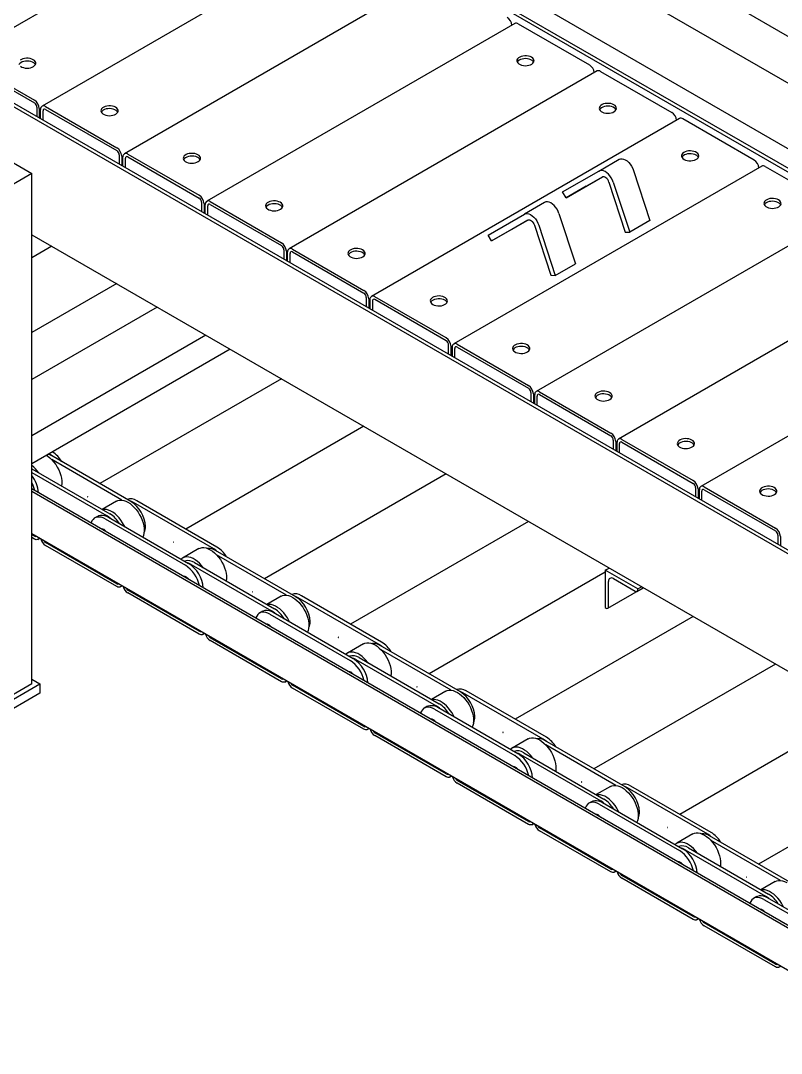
# Model space of a CAD drawing. Header units: millimetres. Extents: x 0 to 11880, y 0 to 8400.
# Drawn here: x 4931 to 5595, y 1286 to 2186 of the extents above; entities that cross this region are included whole.
import ezdxf

# ---------------------------------------------------------------- set-up
doc = ezdxf.new("R2010")
doc.units = ezdxf.units.MM
doc.header["$LTSCALE"] = 20

msp = doc.modelspace()

# ---------------------------------------------------------------- linework, layer by layer
at = {"color": 7, "linetype": 'Continuous', "lineweight": 25}
for p, q in [((6355.66, 1736.59), (3127.72, 3600.04)), ((6320.3, 1716.18), (3092.36, 3579.63)), ((6320.3, 1659.02), (3092.36, 3522.48)), ((6306.87, 1649.64), (3078.93, 3513.09)), ((6304.04, 1648), (3076.1, 3511.45)), ((6015.54, 1481.46), (2787.6, 3344.91)), ((6018.37, 1483.09), (2790.43, 3346.54)), ((5146.48, 2308.28), (4877.78, 2153.16)), ((5218.32, 2266.8), (4949.62, 2111.68)), ((5290.16, 2225.33), (5021.46, 2070.21)), ((5362.01, 2183.86), (5093.3, 2028.74)), ((5365.01, 2183.56), (5427.23, 2147.64)), ((4880.78, 2152.86), (4943, 2116.94)), ((4880.78, 2150.41), (4943, 2114.49)), ((5433.85, 2142.38), (5165.15, 1987.26)), ((5436.85, 2142.08), (5499.07, 2106.16)), ((4945.13, 2110.82), (4945.13, 2102.66)), ((4947.25, 2109.59), (4947.25, 2101.44)), ((4948.38, 2100.78), (4948.38, 2108.94)), ((4950.5, 2099.56), (4950.5, 2107.71)), ((4952.62, 2111.39), (5014.85, 2075.47)), ((4952.62, 2108.94), (5014.85, 2073.02)), ((5505.69, 2100.91), (5236.99, 1945.79)), ((5570.91, 2064.69), (5508.69, 2100.61)), ((4884.17, 2085.59), (4940.74, 2052.94)), ((5016.97, 2069.34), (5016.97, 2061.19)), ((5019.09, 2068.12), (5019.09, 2059.96)), ((5020.22, 2059.31), (5020.22, 2067.46)), ((5022.34, 2058.08), (5022.34, 2066.24)), ((5024.46, 2069.91), (5086.69, 2033.99)), ((5024.46, 2067.46), (5086.69, 2031.54)), ((5435.48, 2055.15), (5453.16, 2065.36)), ((5577.53, 2059.43), (5308.83, 1904.32)), ((5403.8, 2036.86), (5435.48, 2055.15)), ((5465.71, 2055.56), (5480.01, 2011.88)), ((5580.53, 2059.14), (5642.76, 2023.22)), ((4940.74, 2052.94), (4908.92, 2034.57)), ((4940.74, 1607.92), (4940.74, 2052.94)), ((5406.8, 2031.66), (5438.48, 2049.95)), ((5424.48, 2041.87), (5438.56, 2050)), ((5444.18, 2045.5), (5458.48, 2001.83)), ((5448.03, 2045.35), (5462.33, 2001.68)), ((5406.8, 2031.66), (5403.8, 2036.86)), ((5424.48, 2041.87), (5406.8, 2031.66)), ((5088.81, 2027.87), (5088.81, 2019.71)), ((5090.93, 2026.64), (5090.93, 2018.49)), ((5096.3, 2028.44), (5158.53, 1992.52)), ((5388.1, 2027.8), (5370.42, 2017.6)), ((5092.06, 2017.83), (5092.06, 2025.99)), ((5094.18, 2016.61), (5094.18, 2024.77)), ((5096.3, 2025.99), (5158.53, 1990.07)), ((5338.75, 1999.3), (5370.42, 2017.6)), ((5649.37, 2017.96), (5380.67, 1862.84)), ((5400.65, 2018), (5414.95, 1974.33)), ((5341.75, 1994.11), (5373.42, 2012.4)), ((5359.43, 2004.31), (5373.51, 2012.45)), ((5480.01, 2011.88), (5462.33, 2001.68)), ((4940.74, 1999.61), (5909.48, 1440.37)), ((5341.75, 1994.11), (5359.43, 2004.31)), ((5379.13, 2007.94), (5393.43, 1964.27)), ((5382.97, 2007.8), (5397.28, 1964.12)), ((5458.48, 2001.83), (5462.33, 2001.68)), ((5341.75, 1994.11), (5338.75, 1999.3)), ((4958.2, 1989.53), (4940.74, 1979.45)), ((5160.65, 1986.39), (5160.65, 1978.24)), ((5162.77, 1985.17), (5162.77, 1977.01)), ((5163.9, 1976.36), (5163.9, 1984.52)), ((5166.03, 1975.14), (5166.03, 1983.29)), ((5168.15, 1986.97), (5230.37, 1951.05)), ((5168.15, 1984.52), (5230.37, 1948.6)), ((5397.28, 1964.12), (5414.95, 1974.33)), ((5721.22, 1976.49), (5452.51, 1821.37)), ((5393.43, 1964.27), (5397.28, 1964.12)), ((5014.73, 1956.89), (4940.74, 1914.17)), ((5232.49, 1944.92), (5232.49, 1936.77)), ((5234.61, 1943.7), (5234.61, 1935.54)), ((5235.75, 1943.04), (5235.75, 1934.89)), ((5237.87, 1941.82), (5237.87, 1933.66)), ((5302.21, 1909.57), (5239.99, 1945.49)), ((5302.21, 1907.12), (5239.99, 1943.04)), ((5050.14, 1936.45), (4940.74, 1873.29)), ((5793.06, 1935.01), (5524.36, 1779.9)), ((5092.57, 1911.95), (4940.74, 1824.3)), ((5304.34, 1895.29), (5304.34, 1903.45)), ((5306.46, 1894.07), (5306.46, 1902.22)), ((5307.59, 1893.41), (5307.59, 1901.57)), ((5311.83, 1904.02), (5374.06, 1868.1)), ((5311.83, 1901.57), (5374.06, 1865.65)), ((5113.79, 1899.71), (4940.74, 1799.81)), ((5309.71, 1892.19), (5309.71, 1900.35)), ((5158.42, 1873.94), (5000.01, 1782.5)), ((5376.18, 1861.97), (5376.18, 1853.82)), ((5378.3, 1860.75), (5378.3, 1852.59)), ((5379.43, 1851.94), (5379.43, 1860.1)), ((5381.55, 1850.72), (5381.55, 1858.87)), ((5383.67, 1862.55), (5445.9, 1826.62)), ((5383.67, 1860.1), (5445.9, 1824.17)), ((5230.26, 1832.47), (5075.03, 1742.86)), ((5448.02, 1820.5), (5448.02, 1812.34)), ((5455.51, 1821.07), (5517.74, 1785.15)), ((5450.14, 1819.28), (5450.14, 1811.12)), ((5451.27, 1810.47), (5451.27, 1818.62)), ((5453.39, 1809.24), (5453.39, 1817.4)), ((5455.51, 1818.62), (5517.74, 1782.7)), ((5027.22, 1766.79), (4957.22, 1807.2)), ((5019.23, 1768.14), (4958.13, 1803.4)), ((4940.74, 1795.49), (5008.83, 1756.18)), ((4940.74, 1792.22), (5006, 1754.55)), ((5302.1, 1791), (5143.69, 1699.55)), ((5759.65, 1305.15), (4940.74, 1777.9)), ((5757.56, 1303.95), (4940.74, 1775.49)), ((5519.86, 1779.03), (5519.86, 1770.87)), ((5521.98, 1777.8), (5521.98, 1769.65)), ((5523.11, 1768.99), (5523.11, 1777.15)), ((5525.24, 1767.77), (5525.24, 1775.92)), ((5527.36, 1779.6), (5589.58, 1743.68)), ((5527.36, 1777.15), (5589.58, 1741.23)), ((5014.6, 1767.25), (5002.13, 1760.05)), ((5099.41, 1725.52), (5029.41, 1765.93)), ((5102.24, 1727.15), (5032.24, 1767.56)), ((4998.5, 1754.17), (4995.67, 1752.53)), ((5004.67, 1751.64), (5074.66, 1711.24)), ((5007.5, 1753.27), (5077.49, 1712.87)), ((5373.94, 1749.52), (5218.72, 1659.91)), ((5725.74, 1285.58), (4940.74, 1738.75)), ((5002.75, 1742.8), (5002.15, 1742.45)), ((5038.58, 1744.37), (5039.94, 1745.15)), ((4943, 1736.61), (4940.74, 1737.92)), ((4943, 1734.16), (4940.74, 1735.47)), ((4946, 1733.87), (4947.6, 1734.79)), ((5014.84, 1695.14), (4952.62, 1731.06)), ((5591.7, 1737.55), (5591.7, 1729.4)), ((5593.82, 1736.33), (5593.82, 1728.17)), ((5014.84, 1692.69), (4952.62, 1728.61)), ((5086.45, 1725.78), (5072.3, 1717.61)), ((5170.9, 1683.84), (5100.9, 1724.25)), ((5162.91, 1685.19), (5101.82, 1720.46)), ((5079.69, 1712.01), (5149.69, 1671.6)), ((5082.52, 1713.64), (5152.51, 1673.23)), ((5441.02, 1705.3), (5287.38, 1616.6)), ((5441.02, 1706.97), (5444.33, 1708.89)), ((5469.3, 1690.65), (5441.02, 1706.97)), ((5441.02, 1706.97), (5441.02, 1674.31)), ((5074.6, 1701.33), (5073.99, 1700.98)), ((5443.85, 1675.13), (5443.85, 1697.18)), ((5448.09, 1699.63), (5467.18, 1688.6)), ((5017.84, 1692.39), (5019.44, 1693.31)), ((5086.68, 1653.67), (5024.46, 1689.59)), ((5086.68, 1651.22), (5024.46, 1687.14)), ((5245.93, 1644.21), (5175.92, 1684.62)), ((5443.22, 1673.76), (5474.21, 1691.64)), ((5468.68, 1688.46), (5474.2, 1691.64)), ((5469.3, 1690.65), (5472.62, 1692.56)), ((5469.3, 1689.83), (5469.3, 1690.65)), ((5158.29, 1684.3), (5145.81, 1677.1)), ((5243.1, 1642.57), (5173.1, 1682.98)), ((5142.18, 1671.22), (5139.35, 1669.59)), ((5148.35, 1668.69), (5218.35, 1628.29)), ((5151.18, 1670.33), (5221.17, 1629.92)), ((5517.63, 1666.57), (5362.4, 1576.97)), ((5441.02, 1674.31), (5441.72, 1673.9)), ((5146.44, 1659.85), (5145.83, 1659.5)), ((5182.26, 1661.42), (5183.63, 1662.21)), ((5089.68, 1650.92), (5091.28, 1651.84)), ((5158.53, 1612.19), (5096.3, 1648.11)), ((5158.53, 1609.74), (5096.3, 1645.66)), ((5230.13, 1642.83), (5215.99, 1634.66)), ((5314.59, 1600.89), (5244.58, 1641.31)), ((5226.2, 1630.69), (5296.2, 1590.28)), ((5306.6, 1602.24), (5245.5, 1637.51)), ((5223.38, 1629.06), (5293.37, 1588.65)), ((5589.47, 1625.1), (5431.06, 1533.65)), ((5218.28, 1618.38), (5217.67, 1618.03)), ((4905.38, 1583.43), (4947.81, 1607.92)), ((4940.74, 1607.92), (4908.92, 1589.55)), ((4940.74, 1612), (4947.81, 1607.92)), ((4947.81, 1607.92), (4947.81, 1599.76)), ((5161.53, 1609.45), (5163.12, 1610.37)), ((5230.37, 1570.72), (5168.14, 1606.64)), ((5230.37, 1568.27), (5168.14, 1604.19)), ((4947.81, 1599.76), (4905.38, 1575.26)), ((5301.97, 1601.35), (5289.5, 1594.15)), ((5386.78, 1559.63), (5316.78, 1600.04)), ((5389.61, 1561.26), (5319.61, 1601.67)), ((5285.86, 1588.27), (5283.04, 1586.64)), ((5292.04, 1585.75), (5362.03, 1545.34)), ((5294.86, 1587.38), (5364.86, 1546.97)), ((5290.12, 1576.91), (5289.52, 1576.56)), ((5325.95, 1578.47), (5327.31, 1579.26)), ((5661.31, 1583.63), (5506.09, 1494.02)), ((5233.37, 1567.97), (5234.97, 1568.89)), ((5302.21, 1529.24), (5239.99, 1565.17)), ((5302.21, 1526.8), (5239.99, 1562.72)), ((5373.81, 1559.88), (5359.67, 1551.72)), ((5458.27, 1517.95), (5388.27, 1558.36)), ((5450.28, 1519.29), (5389.19, 1554.56)), ((5367.06, 1546.11), (5437.05, 1505.7)), ((5369.89, 1547.74), (5439.88, 1507.34)), ((5733.15, 1542.15), (5574.75, 1450.71)), ((5361.97, 1535.43), (5361.36, 1535.08)), ((5305.21, 1526.5), (5306.81, 1527.42)), ((5374.05, 1487.77), (5311.83, 1523.69)), ((5374.05, 1485.32), (5311.83, 1521.24)), ((5445.66, 1518.41), (5433.18, 1511.21)), ((5530.47, 1476.68), (5460.46, 1517.09)), ((5533.3, 1478.31), (5463.29, 1518.72)), ((5429.55, 1505.32), (5426.72, 1503.69)), ((5438.55, 1504.43), (5508.54, 1464.03)), ((5435.72, 1502.8), (5505.71, 1462.39)), ((5469.63, 1495.53), (5470.99, 1496.31)), ((5433.81, 1493.96), (5433.2, 1493.61)), ((5377.05, 1485.02), (5378.65, 1485.95)), ((5445.9, 1446.3), (5383.67, 1482.22)), ((5445.9, 1443.85), (5383.67, 1479.77)), ((5517.5, 1476.93), (5503.36, 1468.77)), ((5601.96, 1435), (5531.95, 1475.41)), ((5593.97, 1436.35), (5532.87, 1471.62)), ((5510.74, 1463.16), (5580.74, 1422.76)), ((5513.57, 1464.8), (5583.57, 1424.39)), ((5505.65, 1452.49), (5505.04, 1452.14)), ((5448.89, 1443.55), (5450.49, 1444.47)), ((5517.74, 1404.82), (5455.51, 1440.75)), ((5517.74, 1402.37), (5455.51, 1438.3)), ((5589.34, 1435.46), (5576.86, 1428.26)), ((5573.23, 1422.38), (5570.4, 1420.74)), ((5579.4, 1419.85), (5649.4, 1379.45)), ((5582.23, 1421.49), (5652.23, 1381.08)), ((5577.49, 1411.01), (5576.88, 1410.66)), ((5520.74, 1402.08), (5522.33, 1403)), ((5589.58, 1363.35), (5527.35, 1399.27)), ((5589.58, 1360.9), (5527.35, 1396.82)), ((5592.58, 1360.6), (5594.18, 1361.53))]:
    msp.add_line(p, q, dxfattribs=at)
at = {"color": 7, "linetype": 'Continuous', "lineweight": 25, "flags": 128}
for points in [[(4941.94, 2152.25), (4940.68, 2152.84), (4939.23, 2153.25), (4937.65, 2153.48), (4936.03, 2153.5), (4934.44, 2153.33), (4932.95, 2152.96), (4931.63, 2152.41), (4930.55, 2151.71)], [(5376.67, 2154.37), (5375.41, 2154.96), (5373.96, 2155.37), (5372.38, 2155.6), (5370.76, 2155.63), (5369.17, 2155.45), (5367.68, 2155.08), (5366.36, 2154.53), (5365.28, 2153.84), (5364.48, 2153.02), (5364, 2152.13), (5363.87, 2151.19), (5364.09, 2150.27), (5364.65, 2149.39), (5365.52, 2148.6), (5366.67, 2147.94), (5368.04, 2147.43), (5369.56, 2147.11), (5371.17, 2146.98), (5372.78, 2147.06), (5374.33, 2147.33), (5375.74, 2147.79), (5376.95, 2148.42), (5377.9, 2149.18), (5378.54, 2150.04), (5378.84, 2150.96), (5378.8, 2151.89), (5378.41, 2152.8), (5377.69, 2153.64), (5376.67, 2154.37)], [(5378.56, 2150.09), (5378.09, 2150.78), (5377.21, 2151.57), (5376.07, 2152.23), (5374.7, 2152.74), (5373.18, 2153.06), (5371.57, 2153.19), (5369.96, 2153.11), (5368.41, 2152.84), (5366.99, 2152.38), (5365.79, 2151.75), (5364.84, 2150.99), (5364.2, 2150.13), (5364.18, 2150.09)], [(4943.83, 2147.96), (4943.36, 2148.66), (4942.49, 2149.45), (4941.34, 2150.11), (4939.97, 2150.62), (4938.45, 2150.94), (4936.84, 2151.07), (4935.23, 2150.99), (4933.68, 2150.71), (4932.26, 2150.25), (4931.06, 2149.63), (4930.11, 2148.87), (4929.47, 2148.01), (4929.45, 2147.96)], [(4930.79, 2146.47), (4931.94, 2145.81), (4933.31, 2145.31), (4934.83, 2144.99), (4936.44, 2144.86), (4938.05, 2144.94), (4939.6, 2145.21), (4941.02, 2145.67), (4942.22, 2146.3), (4943.17, 2147.06), (4943.81, 2147.92), (4944.12, 2148.84), (4944.07, 2149.77), (4943.68, 2150.68), (4942.96, 2151.52), (4941.94, 2152.25)], [(5013.79, 2110.78), (5012.52, 2111.36), (5011.07, 2111.78), (5009.49, 2112), (5007.87, 2112.03), (5006.28, 2111.85), (5004.79, 2111.48), (5003.47, 2110.94), (5002.39, 2110.24), (5001.59, 2109.42), (5001.12, 2108.53), (5000.98, 2107.6), (5001.2, 2106.67), (5001.76, 2105.79), (5002.64, 2105), (5003.78, 2104.34), (5005.15, 2103.83), (5006.67, 2103.51), (5008.28, 2103.39), (5009.9, 2103.46), (5011.45, 2103.74), (5012.86, 2104.2), (5014.06, 2104.82), (5015.01, 2105.58), (5015.65, 2106.44), (5015.96, 2107.36), (5015.91, 2108.3), (5015.52, 2109.21), (5014.8, 2110.05), (5013.79, 2110.78)], [(5015.68, 2106.49), (5015.2, 2107.19), (5014.33, 2107.98), (5013.18, 2108.64), (5011.81, 2109.14), (5010.29, 2109.47), (5008.68, 2109.59), (5007.07, 2109.52), (5005.52, 2109.24), (5004.11, 2108.78), (5002.9, 2108.16), (5001.95, 2107.4), (5001.31, 2106.53), (5001.29, 2106.49)], [(5448.51, 2112.9), (5447.25, 2113.48), (5445.8, 2113.9), (5444.22, 2114.13), (5442.6, 2114.15), (5441.01, 2113.98), (5439.52, 2113.61), (5438.2, 2113.06), (5437.12, 2112.36), (5436.32, 2111.55), (5435.85, 2110.65), (5435.71, 2109.72), (5435.93, 2108.79), (5436.49, 2107.91), (5437.37, 2107.12), (5438.51, 2106.46), (5439.88, 2105.96), (5441.4, 2105.63), (5443.01, 2105.51), (5444.62, 2105.58), (5446.17, 2105.86), (5447.59, 2106.32), (5448.79, 2106.95), (5449.74, 2107.71), (5450.38, 2108.57), (5450.69, 2109.49), (5450.64, 2110.42), (5450.25, 2111.33), (5449.53, 2112.17), (5448.51, 2112.9)], [(5450.4, 2108.61), (5449.93, 2109.31), (5449.06, 2110.1), (5447.91, 2110.76), (5446.54, 2111.27), (5445.02, 2111.59), (5443.41, 2111.71), (5441.8, 2111.64), (5440.25, 2111.36), (5438.84, 2110.9), (5437.63, 2110.28), (5436.68, 2109.52), (5436.04, 2108.66), (5436.02, 2108.61)], [(5509.75, 2065.3), (5511.01, 2064.71), (5512.47, 2064.3), (5514.04, 2064.07), (5515.66, 2064.05), (5517.25, 2064.22), (5518.74, 2064.59), (5520.06, 2065.14), (5521.14, 2065.84), (5521.94, 2066.65), (5522.42, 2067.55), (5522.55, 2068.48), (5522.33, 2069.41), (5521.77, 2070.29), (5520.9, 2071.08), (5519.75, 2071.74), (5518.39, 2072.24), (5516.86, 2072.56), (5515.26, 2072.69), (5513.64, 2072.61), (5512.09, 2072.34), (5510.68, 2071.88), (5509.47, 2071.25), (5508.52, 2070.49), (5507.88, 2069.63), (5507.58, 2068.71), (5507.62, 2067.78), (5508.01, 2066.87), (5508.73, 2066.03), (5509.75, 2065.3)], [(5085.63, 2069.3), (5084.36, 2069.89), (5082.91, 2070.3), (5081.34, 2070.53), (5079.72, 2070.56), (5078.12, 2070.38), (5076.63, 2070.01), (5075.32, 2069.46), (5074.23, 2068.77), (5073.43, 2067.95), (5072.96, 2067.06), (5072.83, 2066.12), (5073.05, 2065.2), (5073.6, 2064.32), (5074.48, 2063.53), (5075.63, 2062.87), (5076.99, 2062.36), (5078.51, 2062.04), (5080.12, 2061.91), (5081.74, 2061.99), (5083.29, 2062.26), (5084.7, 2062.72), (5085.91, 2063.35), (5086.85, 2064.11), (5087.49, 2064.97), (5087.8, 2065.89), (5087.76, 2066.82), (5087.36, 2067.73), (5086.64, 2068.57), (5085.63, 2069.3)], [(5087.52, 2065.02), (5087.04, 2065.71), (5086.17, 2066.5), (5085.02, 2067.17), (5083.66, 2067.67), (5082.13, 2067.99), (5080.53, 2068.12), (5078.91, 2068.04), (5077.36, 2067.77), (5075.95, 2067.31), (5074.74, 2066.68), (5073.8, 2065.92), (5073.15, 2065.06), (5073.13, 2065.02)], [(5453.16, 2065.36), (5454.31, 2065.79), (5455.62, 2065.85), (5457.04, 2065.55), (5458.52, 2064.89), (5460.01, 2063.89), (5461.44, 2062.61), (5462.78, 2061.07), (5463.96, 2059.34), (5464.95, 2057.48), (5465.71, 2055.56)], [(5520.36, 2068.97), (5519.09, 2069.56), (5517.64, 2069.98), (5516.07, 2070.2), (5514.44, 2070.23), (5512.85, 2070.05), (5511.36, 2069.68), (5510.04, 2069.14), (5508.96, 2068.44), (5508.16, 2067.62), (5507.86, 2067.14)], [(5448.03, 2045.35), (5447.27, 2047.27), (5446.28, 2049.13), (5445.1, 2050.86), (5443.77, 2052.4), (5442.33, 2053.69), (5440.84, 2054.68), (5439.36, 2055.34), (5437.94, 2055.65), (5436.63, 2055.58), (5435.48, 2055.15)], [(5444.18, 2045.5), (5443.74, 2046.59), (5443.13, 2047.62), (5442.4, 2048.54), (5441.59, 2049.29), (5440.75, 2049.83), (5439.92, 2050.13), (5439.14, 2050.17), (5438.48, 2049.95)], [(5157.47, 2027.83), (5156.21, 2028.41), (5154.75, 2028.83), (5153.18, 2029.06), (5151.56, 2029.08), (5149.96, 2028.91), (5148.47, 2028.54), (5147.16, 2027.99), (5146.07, 2027.29), (5145.28, 2026.48), (5144.8, 2025.58), (5144.67, 2024.65), (5144.89, 2023.72), (5145.45, 2022.84), (5146.32, 2022.05), (5147.47, 2021.39), (5148.83, 2020.89), (5150.36, 2020.56), (5151.96, 2020.44), (5153.58, 2020.51), (5155.13, 2020.79), (5156.54, 2021.25), (5157.75, 2021.88), (5158.69, 2022.64), (5159.34, 2023.5), (5159.64, 2024.42), (5159.6, 2025.35), (5159.21, 2026.26), (5158.49, 2027.1), (5157.47, 2027.83)], [(5159.36, 2023.54), (5158.88, 2024.24), (5158.01, 2025.03), (5156.86, 2025.69), (5155.5, 2026.2), (5153.98, 2026.52), (5152.37, 2026.65), (5150.75, 2026.57), (5149.2, 2026.29), (5147.79, 2025.83), (5146.58, 2025.21), (5145.64, 2024.45), (5145, 2023.59), (5144.97, 2023.54)], [(5400.65, 2018), (5399.89, 2019.92), (5398.91, 2021.78), (5397.72, 2023.51), (5396.39, 2025.05), (5394.95, 2026.34), (5393.47, 2027.33), (5391.98, 2027.99), (5390.56, 2028.3), (5389.25, 2028.23), (5388.1, 2027.8)], [(5592.2, 2029.95), (5590.93, 2030.54), (5589.48, 2030.95), (5587.91, 2031.18), (5586.29, 2031.2), (5584.69, 2031.03), (5583.2, 2030.66), (5581.89, 2030.11), (5580.8, 2029.42), (5580.01, 2028.6), (5579.53, 2027.71), (5579.4, 2026.77), (5579.62, 2025.84), (5580.18, 2024.97), (5581.05, 2024.18), (5582.2, 2023.51), (5583.56, 2023.01), (5585.09, 2022.69), (5586.69, 2022.56), (5588.31, 2022.64), (5589.86, 2022.91), (5591.27, 2023.37), (5592.48, 2024), (5593.42, 2024.76), (5594.06, 2025.62), (5594.37, 2026.54), (5594.33, 2027.47), (5593.94, 2028.38), (5593.21, 2029.22), (5592.2, 2029.95)], [(5594.09, 2025.66), (5593.61, 2026.36), (5592.74, 2027.15), (5591.59, 2027.81), (5590.23, 2028.32), (5588.71, 2028.64), (5587.1, 2028.77), (5585.48, 2028.69), (5583.93, 2028.42), (5582.52, 2027.96), (5581.31, 2027.33), (5580.37, 2026.57), (5579.73, 2025.71), (5579.7, 2025.66)], [(5370.42, 2017.6), (5371.57, 2018.03), (5372.89, 2018.09), (5374.31, 2017.79), (5375.79, 2017.13), (5377.28, 2016.14), (5378.71, 2014.85), (5380.05, 2013.31), (5381.23, 2011.58), (5382.22, 2009.72), (5382.97, 2007.8)], [(5373.42, 2012.4), (5374.09, 2012.62), (5374.86, 2012.58), (5375.69, 2012.28), (5376.54, 2011.74), (5377.35, 2010.98), (5378.08, 2010.07), (5378.68, 2009.03), (5379.13, 2007.94)], [(5229.31, 1986.35), (5228.05, 1986.94), (5226.59, 1987.36), (5225.02, 1987.58), (5223.4, 1987.61), (5221.81, 1987.43), (5220.32, 1987.06), (5219, 1986.52), (5217.92, 1985.82), (5217.12, 1985), (5216.64, 1984.11), (5216.51, 1983.18), (5216.73, 1982.25), (5217.29, 1981.37), (5218.16, 1980.58), (5219.31, 1979.92), (5220.68, 1979.41), (5222.2, 1979.09), (5223.8, 1978.97), (5225.42, 1979.04), (5226.97, 1979.32), (5228.38, 1979.78), (5229.59, 1980.4), (5230.54, 1981.16), (5231.18, 1982.02), (5231.48, 1982.94), (5231.44, 1983.88), (5231.05, 1984.79), (5230.33, 1985.62), (5229.31, 1986.35)], [(5231.2, 1982.07), (5230.73, 1982.77), (5229.85, 1983.56), (5228.71, 1984.22), (5227.34, 1984.72), (5225.82, 1985.05), (5224.21, 1985.17), (5222.59, 1985.1), (5221.04, 1984.82), (5219.63, 1984.36), (5218.43, 1983.73), (5217.48, 1982.97), (5216.84, 1982.11), (5216.81, 1982.07)], [(5290.55, 1938.76), (5291.81, 1938.17), (5293.26, 1937.76), (5294.84, 1937.53), (5296.46, 1937.5), (5298.05, 1937.68), (5299.54, 1938.05), (5300.86, 1938.6), (5301.94, 1939.29), (5302.74, 1940.11), (5303.22, 1941), (5303.35, 1941.94), (5303.13, 1942.86), (5302.57, 1943.74), (5301.7, 1944.53), (5300.55, 1945.19), (5299.18, 1945.7), (5297.66, 1946.02), (5296.05, 1946.15), (5294.44, 1946.07), (5292.89, 1945.8), (5291.47, 1945.34), (5290.27, 1944.71), (5289.32, 1943.95), (5288.68, 1943.09), (5288.37, 1942.17), (5288.42, 1941.24), (5288.81, 1940.33), (5289.53, 1939.49), (5290.55, 1938.76)], [(5301.15, 1942.43), (5299.89, 1943.02), (5298.44, 1943.43), (5296.86, 1943.66), (5295.24, 1943.69), (5293.65, 1943.51), (5292.16, 1943.14), (5290.84, 1942.59), (5289.76, 1941.9), (5288.96, 1941.08), (5288.66, 1940.59)], [(5373, 1903.41), (5371.73, 1903.99), (5370.28, 1904.41), (5368.7, 1904.64), (5367.08, 1904.66), (5365.49, 1904.49), (5364, 1904.12), (5362.68, 1903.57), (5361.6, 1902.87), (5360.8, 1902.06), (5360.33, 1901.16), (5360.19, 1900.23), (5360.41, 1899.3), (5360.97, 1898.42), (5361.85, 1897.63), (5362.99, 1896.97), (5364.36, 1896.47), (5365.88, 1896.14), (5367.49, 1896.02), (5369.11, 1896.09), (5370.66, 1896.37), (5372.07, 1896.83), (5373.27, 1897.45), (5374.22, 1898.22), (5374.86, 1899.08), (5375.17, 1899.99), (5375.12, 1900.93), (5374.73, 1901.84), (5374.01, 1902.68), (5373, 1903.41)], [(5374.89, 1899.12), (5374.41, 1899.82), (5373.54, 1900.61), (5372.39, 1901.27), (5371.02, 1901.78), (5369.5, 1902.1), (5367.9, 1902.22), (5366.28, 1902.15), (5364.73, 1901.87), (5363.32, 1901.41), (5362.11, 1900.79), (5361.16, 1900.03), (5360.52, 1899.17), (5360.5, 1899.12)], [(5444.84, 1861.93), (5443.57, 1862.52), (5442.12, 1862.94), (5440.55, 1863.16), (5438.93, 1863.19), (5437.33, 1863.01), (5435.84, 1862.64), (5434.53, 1862.1), (5433.44, 1861.4), (5432.64, 1860.58), (5432.17, 1859.69), (5432.04, 1858.76), (5432.26, 1857.83), (5432.82, 1856.95), (5433.69, 1856.16), (5434.84, 1855.5), (5436.2, 1854.99), (5437.72, 1854.67), (5439.33, 1854.54), (5440.95, 1854.62), (5442.5, 1854.9), (5443.91, 1855.36), (5445.12, 1855.98), (5446.06, 1856.74), (5446.7, 1857.6), (5447.01, 1858.52), (5446.97, 1859.46), (5446.57, 1860.37), (5445.85, 1861.2), (5444.84, 1861.93)], [(5446.73, 1857.65), (5446.25, 1858.35), (5445.38, 1859.14), (5444.23, 1859.8), (5442.87, 1860.3), (5441.34, 1860.62), (5439.74, 1860.75), (5438.12, 1860.68), (5436.57, 1860.4), (5435.16, 1859.94), (5433.95, 1859.31), (5433.01, 1858.55), (5432.36, 1857.69), (5432.34, 1857.65)], [(5516.68, 1820.46), (5515.42, 1821.05), (5513.96, 1821.46), (5512.39, 1821.69), (5510.77, 1821.71), (5509.17, 1821.54), (5507.68, 1821.17), (5506.37, 1820.62), (5505.28, 1819.92), (5504.49, 1819.11), (5504.01, 1818.21), (5503.88, 1817.28), (5504.1, 1816.35), (5504.66, 1815.48), (5505.53, 1814.69), (5506.68, 1814.02), (5508.04, 1813.52), (5509.57, 1813.2), (5511.17, 1813.07), (5512.79, 1813.15), (5514.34, 1813.42), (5515.75, 1813.88), (5516.96, 1814.51), (5517.9, 1815.27), (5518.55, 1816.13), (5518.85, 1817.05), (5518.81, 1817.98), (5518.42, 1818.89), (5517.7, 1819.73), (5516.68, 1820.46)], [(5518.57, 1816.17), (5518.1, 1816.87), (5517.22, 1817.66), (5516.07, 1818.32), (5514.71, 1818.83), (5513.19, 1819.15), (5511.58, 1819.28), (5509.96, 1819.2), (5508.41, 1818.93), (5507, 1818.47), (5505.79, 1817.84), (5504.85, 1817.08), (5504.21, 1816.22), (5504.18, 1816.17)], [(4953.59, 1807.23), (4954.65, 1806.5), (4956.5, 1804.99), (4958.28, 1803.25), (4959.97, 1801.29), (4961.53, 1799.16), (4962.93, 1796.89), (4964.15, 1794.52), (4965.16, 1792.09), (4965.96, 1789.65), (4966.52, 1787.25), (4966.83, 1784.91), (4966.9, 1782.7), (4966.71, 1780.63), (4966.69, 1780.51)], [(4955.22, 1808.17), (4955.44, 1808.08), (4957.22, 1807.2)], [(4958.71, 1806.34), (4957.51, 1807.29), (4955.73, 1808.47)], [(5588.52, 1778.99), (5587.26, 1779.57), (5585.8, 1779.99), (5584.23, 1780.22), (5582.61, 1780.24), (5581.02, 1780.06), (5579.53, 1779.69), (5578.21, 1779.15), (5577.13, 1778.45), (5576.33, 1777.64), (5575.85, 1776.74), (5575.72, 1775.81), (5575.94, 1774.88), (5576.5, 1774), (5577.37, 1773.21), (5578.52, 1772.55), (5579.89, 1772.05), (5581.41, 1771.72), (5583.02, 1771.6), (5584.63, 1771.67), (5586.18, 1771.95), (5587.59, 1772.41), (5588.8, 1773.03), (5589.75, 1773.79), (5590.39, 1774.65), (5590.69, 1775.57), (5590.65, 1776.51), (5590.26, 1777.42), (5589.54, 1778.26), (5588.52, 1778.99)], [(5590.41, 1774.7), (5589.94, 1775.4), (5589.06, 1776.19), (5587.92, 1776.85), (5586.55, 1777.35), (5585.03, 1777.68), (5583.42, 1777.8), (5581.8, 1777.73), (5580.25, 1777.45), (5578.84, 1776.99), (5577.64, 1776.37), (5576.69, 1775.61), (5576.05, 1774.75), (5576.02, 1774.7)], [(4989.32, 1771.11), (4989.32, 1771.08), (4989.34, 1771.04), (4989.36, 1771.01), (4989.39, 1770.99), (4989.42, 1770.98), (4989.44, 1770.99), (4989.45, 1771), (4989.46, 1771.03), (4989.45, 1771.07), (4989.44, 1771.1), (4989.42, 1771.13), (4989.39, 1771.15), (4989.36, 1771.16), (4989.34, 1771.16), (4989.32, 1771.14), (4989.32, 1771.11)], [(5014.6, 1767.25), (5015.84, 1767.8), (5017.4, 1768.14), (5019.08, 1768.15), (5020.87, 1767.84), (5022.72, 1767.2), (5024.6, 1766.26)], [(5024.6, 1766.26), (5026.49, 1765.02), (5028.34, 1763.52), (5030.12, 1761.78), (5031.81, 1759.82), (5033.37, 1757.68), (5034.77, 1755.41), (5035.99, 1753.04), (5037, 1750.62), (5037.8, 1748.18), (5038.36, 1745.77), (5038.67, 1743.44), (5038.74, 1741.22), (5038.55, 1739.16), (5038.11, 1737.29), (5037.57, 1735.92)], [(5029.41, 1765.93), (5027.63, 1766.81), (5026.43, 1767.24)], [(4970.94, 1760.47), (4970.93, 1760.5), (4970.94, 1760.53), (4970.95, 1760.55), (4970.98, 1760.55), (4971, 1760.54)], [(5021.77, 1745.03), (5021.26, 1746.07), (5019.95, 1748.4), (5018.46, 1750.61), (5016.84, 1752.66), (5015.1, 1754.51), (5013.28, 1756.14), (5011.41, 1757.51), (5009.52, 1758.6), (5007.64, 1759.39), (5005.82, 1759.87), (5004.08, 1760.02), (5002.47, 1759.85)], [(5004.67, 1751.64), (5002.89, 1752.52), (5001.14, 1753.1), (4999.47, 1753.36), (4997.89, 1753.3), (4996.45, 1752.91), (4995.18, 1752.22), (4994.08, 1751.22), (4993.2, 1749.94), (4992.54, 1748.41), (4992.43, 1748.06)], [(4998.5, 1754.17), (4999.28, 1754.55), (5000.72, 1754.93), (5002.3, 1754.99), (5003.97, 1754.73), (5005.72, 1754.16), (5007.5, 1753.27)], [(5008.98, 1752.42), (5007.78, 1753.37), (5006, 1754.55)], [(4947, 1735.13), (4946.92, 1734.92), (4946.53, 1734.3), (4946, 1733.87), (4945.36, 1733.63), (4944.62, 1733.6), (4943.83, 1733.78), (4943, 1734.16)], [(5064.34, 1731.48), (5064.35, 1731.44), (5064.36, 1731.41), (5064.39, 1731.38), (5064.41, 1731.35), (5064.44, 1731.34), (5064.46, 1731.35), (5064.48, 1731.37), (5064.48, 1731.4), (5064.48, 1731.43), (5064.46, 1731.46), (5064.44, 1731.5), (5064.41, 1731.52), (5064.39, 1731.53), (5064.36, 1731.52), (5064.35, 1731.51), (5064.34, 1731.48)], [(5086.45, 1725.78), (5087.68, 1726.33), (5089.24, 1726.67), (5090.92, 1726.68), (5092.71, 1726.36), (5094.56, 1725.73), (5096.44, 1724.78)], [(5096.44, 1724.78), (5098.33, 1723.55), (5100.18, 1722.05), (5101.97, 1720.3), (5103.65, 1718.34), (5105.21, 1716.21), (5106.61, 1713.94), (5107.83, 1711.57), (5108.85, 1709.14), (5109.64, 1706.71), (5110.2, 1704.3), (5110.52, 1701.97), (5110.58, 1699.75), (5110.39, 1697.69), (5110.37, 1697.56)], [(5102.39, 1723.39), (5101.19, 1724.35), (5099.41, 1725.52)], [(5090.29, 1709.15), (5088.68, 1711.18), (5086.94, 1713.04), (5085.12, 1714.67), (5083.25, 1716.04), (5081.36, 1717.13), (5079.49, 1717.92), (5077.66, 1718.4), (5075.92, 1718.55), (5074.3, 1718.37), (5072.82, 1717.88), (5071.5, 1717.07), (5070.99, 1716.62)], [(5079.69, 1712.01), (5077.91, 1712.89), (5076.71, 1713.32)], [(5018.85, 1693.66), (5018.76, 1693.45), (5018.37, 1692.83), (5017.84, 1692.39), (5017.2, 1692.15), (5016.47, 1692.13), (5015.67, 1692.31), (5014.84, 1692.69)], [(5133, 1688.17), (5133.01, 1688.13), (5133.02, 1688.1), (5133.05, 1688.07), (5133.07, 1688.04), (5133.1, 1688.03), (5133.12, 1688.04), (5133.14, 1688.06), (5133.14, 1688.08), (5133.14, 1688.12), (5133.12, 1688.15), (5133.1, 1688.19), (5133.07, 1688.21), (5133.05, 1688.22), (5133.02, 1688.21), (5133.01, 1688.19), (5133, 1688.17)], [(5158.29, 1684.3), (5159.52, 1684.86), (5161.08, 1685.19), (5162.77, 1685.2), (5164.55, 1684.89), (5166.4, 1684.25), (5168.29, 1683.31)], [(5114.62, 1677.52), (5114.62, 1677.55), (5114.62, 1677.58), (5114.64, 1677.6), (5114.66, 1677.6), (5114.69, 1677.59)], [(5165.46, 1662.08), (5164.94, 1663.13), (5163.63, 1665.45), (5162.15, 1667.66), (5160.52, 1669.71), (5158.78, 1671.57), (5156.96, 1673.19), (5155.09, 1674.57), (5153.2, 1675.66), (5151.33, 1676.45), (5149.51, 1676.92), (5147.77, 1677.07), (5146.15, 1676.9)], [(5168.29, 1683.31), (5170.17, 1682.08), (5172.02, 1680.57), (5173.81, 1678.83), (5175.49, 1676.87), (5177.05, 1674.74), (5178.45, 1672.47), (5179.67, 1670.1), (5180.69, 1667.67), (5181.48, 1665.23), (5182.04, 1662.82), (5182.36, 1660.49), (5182.42, 1658.28), (5182.23, 1656.21), (5181.79, 1654.34), (5181.25, 1652.97)], [(5173.1, 1682.98), (5171.32, 1683.87), (5170.12, 1684.3)], [(5148.35, 1668.69), (5146.57, 1669.58), (5144.83, 1670.15), (5143.15, 1670.41), (5141.58, 1670.35), (5140.14, 1669.97), (5138.86, 1669.27), (5137.77, 1668.27), (5136.88, 1666.99), (5136.22, 1665.46), (5136.12, 1665.11)], [(5142.18, 1671.22), (5142.97, 1671.6), (5144.41, 1671.98), (5145.98, 1672.05), (5147.66, 1671.79), (5149.4, 1671.21), (5151.18, 1670.33)], [(5152.66, 1669.47), (5151.46, 1670.43), (5149.69, 1671.6)], [(5090.69, 1652.18), (5090.6, 1651.98), (5090.21, 1651.36), (5089.68, 1650.92), (5089.04, 1650.68), (5088.31, 1650.65), (5087.51, 1650.83), (5086.68, 1651.22)], [(5208.03, 1648.53), (5208.03, 1648.5), (5208.05, 1648.46), (5208.07, 1648.43), (5208.1, 1648.41), (5208.12, 1648.4), (5208.15, 1648.4), (5208.16, 1648.42), (5208.17, 1648.45), (5208.16, 1648.48), (5208.15, 1648.52), (5208.12, 1648.55), (5208.1, 1648.57), (5208.07, 1648.58), (5208.05, 1648.58), (5208.03, 1648.56), (5208.03, 1648.53)], [(5230.13, 1642.83), (5231.36, 1643.38), (5232.92, 1643.72), (5234.61, 1643.73), (5236.39, 1643.41), (5238.24, 1642.78), (5240.13, 1641.84)], [(5240.13, 1641.84), (5242.01, 1640.6), (5243.87, 1639.1), (5245.65, 1637.35), (5247.34, 1635.4), (5248.89, 1633.26), (5250.29, 1630.99), (5251.51, 1628.62), (5252.53, 1626.2), (5253.33, 1623.76), (5253.89, 1621.35), (5254.2, 1619.02), (5254.26, 1616.8), (5254.07, 1614.74), (5254.05, 1614.61)], [(5246.08, 1640.44), (5244.88, 1641.4), (5243.1, 1642.57)], [(5233.98, 1626.2), (5232.37, 1628.24), (5230.63, 1630.09), (5228.8, 1631.72), (5226.93, 1633.09), (5225.04, 1634.18), (5223.17, 1634.97), (5221.35, 1635.45), (5219.61, 1635.6), (5217.98, 1635.43), (5216.5, 1634.93), (5215.19, 1634.12), (5214.67, 1633.67)], [(5223.38, 1629.06), (5221.6, 1629.94), (5220.4, 1630.37)], [(5162.53, 1610.71), (5162.45, 1610.5), (5162.05, 1609.88), (5161.53, 1609.45), (5160.88, 1609.21), (5160.15, 1609.18), (5159.35, 1609.36), (5158.53, 1609.74)], [(5276.69, 1605.22), (5276.69, 1605.19), (5276.71, 1605.15), (5276.73, 1605.12), (5276.76, 1605.1), (5276.78, 1605.09), (5276.81, 1605.09), (5276.82, 1605.11), (5276.83, 1605.14), (5276.82, 1605.17), (5276.81, 1605.21), (5276.78, 1605.24), (5276.76, 1605.26), (5276.73, 1605.27), (5276.71, 1605.27), (5276.69, 1605.25), (5276.69, 1605.22)], [(5258.31, 1594.57), (5258.3, 1594.61), (5258.31, 1594.63), (5258.32, 1594.65), (5258.35, 1594.66), (5258.37, 1594.65)], [(5301.97, 1601.35), (5303.21, 1601.91), (5304.76, 1602.25), (5306.45, 1602.26), (5308.23, 1601.94), (5310.09, 1601.31), (5311.97, 1600.36)], [(5311.97, 1600.36), (5313.86, 1599.13), (5315.71, 1597.63), (5317.49, 1595.88), (5319.18, 1593.92), (5320.74, 1591.79), (5322.14, 1589.52), (5323.36, 1587.15), (5324.37, 1584.72), (5325.17, 1582.28), (5325.73, 1579.88), (5326.04, 1577.55), (5326.11, 1575.33), (5325.92, 1573.27), (5325.48, 1571.4), (5324.93, 1570.02)], [(5316.78, 1600.04), (5315, 1600.92), (5313.8, 1601.35)], [(5292.04, 1585.75), (5290.26, 1586.63), (5288.51, 1587.21), (5286.84, 1587.47), (5285.26, 1587.4), (5283.82, 1587.02), (5282.54, 1586.32), (5281.45, 1585.32), (5280.57, 1584.04), (5279.91, 1582.51), (5279.8, 1582.16)], [(5285.86, 1588.27), (5286.65, 1588.65), (5288.09, 1589.04), (5289.66, 1589.1), (5291.34, 1588.84), (5293.08, 1588.26), (5294.86, 1587.38)], [(5309.14, 1579.14), (5308.63, 1580.18), (5307.32, 1582.5), (5305.83, 1584.71), (5304.21, 1586.76), (5302.47, 1588.62), (5300.65, 1590.25), (5298.77, 1591.62), (5296.88, 1592.71), (5295.01, 1593.5), (5293.19, 1593.97), (5291.45, 1594.13), (5289.84, 1593.96)], [(5296.35, 1586.52), (5295.15, 1587.48), (5293.37, 1588.65)], [(5234.37, 1569.24), (5234.29, 1569.03), (5233.9, 1568.41), (5233.37, 1567.97), (5232.73, 1567.73), (5231.99, 1567.7), (5231.2, 1567.89), (5230.37, 1568.27)], [(5351.71, 1565.58), (5351.72, 1565.55), (5351.73, 1565.51), (5351.75, 1565.48), (5351.78, 1565.46), (5351.81, 1565.45), (5351.83, 1565.46), (5351.85, 1565.47), (5351.85, 1565.5), (5351.85, 1565.54), (5351.83, 1565.57), (5351.81, 1565.6), (5351.78, 1565.62), (5351.75, 1565.63), (5351.73, 1565.63), (5351.72, 1565.61), (5351.71, 1565.58)], [(5373.81, 1559.88), (5375.05, 1560.44), (5376.61, 1560.77), (5378.29, 1560.78), (5380.08, 1560.47), (5381.93, 1559.83), (5383.81, 1558.89)], [(5383.81, 1558.89), (5385.7, 1557.66), (5387.55, 1556.15), (5389.33, 1554.41), (5391.02, 1552.45), (5392.58, 1550.32), (5393.98, 1548.04), (5395.2, 1545.67), (5396.22, 1543.25), (5397.01, 1540.81), (5397.57, 1538.4), (5397.88, 1536.07), (5397.95, 1533.85), (5397.76, 1531.79), (5397.74, 1531.67)], [(5389.76, 1557.5), (5388.56, 1558.45), (5386.78, 1559.63)], [(5377.66, 1543.26), (5376.05, 1545.29), (5374.31, 1547.15), (5372.49, 1548.77), (5370.62, 1550.15), (5368.73, 1551.24), (5366.85, 1552.03), (5365.03, 1552.5), (5363.29, 1552.65), (5361.67, 1552.48), (5360.18, 1551.98), (5358.87, 1551.17), (5358.36, 1550.73)], [(5367.06, 1546.11), (5365.28, 1546.99), (5364.08, 1547.42)], [(5306.22, 1527.76), (5306.13, 1527.56), (5305.74, 1526.94), (5305.21, 1526.5), (5304.57, 1526.26), (5303.83, 1526.23), (5303.04, 1526.41), (5302.21, 1526.8)], [(5420.37, 1522.27), (5420.38, 1522.24), (5420.39, 1522.2), (5420.41, 1522.17), (5420.44, 1522.15), (5420.47, 1522.14), (5420.49, 1522.14), (5420.51, 1522.16), (5420.51, 1522.19), (5420.51, 1522.23), (5420.49, 1522.26), (5420.47, 1522.29), (5420.44, 1522.31), (5420.41, 1522.32), (5420.39, 1522.32), (5420.38, 1522.3), (5420.37, 1522.27)], [(5445.66, 1518.41), (5446.89, 1518.96), (5448.45, 1519.3), (5450.13, 1519.31), (5451.92, 1518.99), (5453.77, 1518.36), (5455.66, 1517.42)], [(5455.66, 1517.42), (5457.54, 1516.18), (5459.39, 1514.68), (5461.18, 1512.93), (5462.86, 1510.98), (5464.42, 1508.84), (5465.82, 1506.57), (5467.04, 1504.2), (5468.06, 1501.78), (5468.85, 1499.34), (5469.41, 1496.93), (5469.73, 1494.6), (5469.79, 1492.38), (5469.6, 1490.32), (5469.16, 1488.45), (5468.62, 1487.07)], [(5460.46, 1517.09), (5458.68, 1517.97), (5457.48, 1518.4)], [(5401.99, 1511.63), (5401.99, 1511.66), (5401.99, 1511.69), (5402.01, 1511.7), (5402.03, 1511.71), (5402.06, 1511.7)], [(5435.72, 1502.8), (5433.94, 1503.68), (5432.2, 1504.26), (5430.52, 1504.52), (5428.95, 1504.46), (5427.51, 1504.07), (5426.23, 1503.37), (5425.14, 1502.38), (5424.25, 1501.1), (5423.59, 1499.56), (5423.48, 1499.21)], [(5429.55, 1505.32), (5430.34, 1505.71), (5431.78, 1506.09), (5433.35, 1506.15), (5435.02, 1505.89), (5436.77, 1505.32), (5438.55, 1504.43)], [(5452.83, 1496.19), (5452.31, 1497.23), (5451, 1499.56), (5449.52, 1501.77), (5447.89, 1503.82), (5446.15, 1505.67), (5444.33, 1507.3), (5442.46, 1508.67), (5440.57, 1509.76), (5438.7, 1510.55), (5436.87, 1511.03), (5435.13, 1511.18), (5433.52, 1511.01)], [(5440.03, 1503.58), (5438.83, 1504.53), (5437.05, 1505.7)], [(5378.06, 1486.29), (5377.97, 1486.08), (5377.58, 1485.46), (5377.05, 1485.02), (5376.41, 1484.79), (5375.68, 1484.76), (5374.88, 1484.94), (5374.05, 1485.32)], [(5495.39, 1482.64), (5495.4, 1482.6), (5495.42, 1482.57), (5495.44, 1482.54), (5495.47, 1482.51), (5495.49, 1482.5), (5495.52, 1482.51), (5495.53, 1482.53), (5495.54, 1482.55), (5495.53, 1482.59), (5495.52, 1482.62), (5495.49, 1482.65), (5495.47, 1482.68), (5495.44, 1482.69), (5495.42, 1482.68), (5495.4, 1482.66), (5495.39, 1482.64)], [(5517.5, 1476.93), (5518.73, 1477.49), (5520.29, 1477.82), (5521.98, 1477.84), (5523.76, 1477.52), (5525.61, 1476.89), (5527.5, 1475.94)], [(5521.35, 1460.31), (5519.73, 1462.34), (5517.99, 1464.2), (5516.17, 1465.83), (5514.3, 1467.2), (5512.41, 1468.29), (5510.54, 1469.08), (5508.72, 1469.55), (5506.98, 1469.71), (5505.35, 1469.53), (5503.87, 1469.04), (5502.56, 1468.23), (5502.04, 1467.78)], [(5527.5, 1475.94), (5529.38, 1474.71), (5531.23, 1473.21), (5533.02, 1471.46), (5534.7, 1469.5), (5536.26, 1467.37), (5537.66, 1465.1), (5538.88, 1462.73), (5539.9, 1460.3), (5540.69, 1457.86), (5541.25, 1455.46), (5541.57, 1453.12), (5541.63, 1450.91), (5541.44, 1448.85), (5541.42, 1448.72)], [(5533.45, 1474.55), (5532.25, 1475.51), (5530.47, 1476.68)], [(5510.74, 1463.16), (5508.96, 1464.05), (5507.76, 1464.48)], [(5449.9, 1444.82), (5449.81, 1444.61), (5449.42, 1443.99), (5448.9, 1443.55), (5448.25, 1443.31), (5447.52, 1443.28), (5446.72, 1443.46), (5445.9, 1443.85)], [(5564.05, 1439.33), (5564.06, 1439.29), (5564.08, 1439.26), (5564.1, 1439.22), (5564.13, 1439.2), (5564.15, 1439.19), (5564.18, 1439.2), (5564.19, 1439.22), (5564.2, 1439.24), (5564.19, 1439.28), (5564.18, 1439.31), (5564.15, 1439.34), (5564.13, 1439.37), (5564.1, 1439.38), (5564.08, 1439.37), (5564.06, 1439.35), (5564.05, 1439.33)], [(5589.34, 1435.46), (5590.57, 1436.02), (5592.13, 1436.35), (5593.82, 1436.36), (5595.6, 1436.05), (5597.45, 1435.41), (5599.34, 1434.47)], [(5545.67, 1428.68), (5545.67, 1428.71), (5545.68, 1428.74), (5545.69, 1428.76), (5545.71, 1428.76), (5545.74, 1428.75)], [(5573.23, 1422.38), (5574.02, 1422.76), (5575.46, 1423.14), (5577.03, 1423.21), (5578.71, 1422.95), (5580.45, 1422.37), (5582.23, 1421.49)], [(5596.51, 1413.24), (5596, 1414.28), (5594.68, 1416.61), (5593.2, 1418.82), (5591.58, 1420.87), (5589.84, 1422.72), (5588.01, 1424.35), (5586.14, 1425.72), (5584.25, 1426.82), (5582.38, 1427.61), (5580.56, 1428.08), (5578.82, 1428.23), (5577.21, 1428.06)], [(5579.4, 1419.85), (5577.62, 1420.74), (5575.88, 1421.31), (5574.2, 1421.57), (5572.63, 1421.51), (5571.19, 1421.13), (5569.91, 1420.43), (5568.82, 1419.43), (5567.94, 1418.15), (5567.28, 1416.62), (5567.17, 1416.27)], [(5583.72, 1420.63), (5582.52, 1421.59), (5580.74, 1422.76)], [(5521.74, 1403.34), (5521.66, 1403.14), (5521.26, 1402.52), (5520.74, 1402.08), (5520.09, 1401.84), (5519.36, 1401.81), (5518.56, 1401.99), (5517.74, 1402.37)], [(5593.58, 1361.87), (5593.5, 1361.66), (5593.11, 1361.04), (5592.58, 1360.6), (5591.94, 1360.37), (5591.2, 1360.34), (5590.41, 1360.52), (5589.58, 1360.9)]]:
    msp.add_lwpolyline(points, dxfattribs=at)
at = {"color": 7, "linetype": 'Continuous', "lineweight": 25}
for centre, radius, start, end in [((5350.31, 2181.25), 9.36, 7.44622, 57.14065), ((5363.25, 2181.1), 3.02, 54.38242, 114.30712), ((5422.15, 2139.77), 9.36, 7.44622, 57.14065), ((5435.09, 2139.63), 3.02, 54.38242, 114.30712), ((4938.04, 2109.17), 9.22, 2.60548, 57.39452), ((4940.52, 2110.61), 4.61, 2.60548, 57.39452), ((4950.96, 2109.36), 2.62, 50.79671, 189.21404), ((4951.79, 2107.92), 1.31, 50.79671, 189.21404), ((5493.99, 2098.3), 9.36, 7.44622, 57.14065), ((5506.93, 2098.16), 3.02, 54.38242, 114.30712), ((5009.88, 2067.7), 9.22, 2.60548, 57.39452), ((5012.36, 2069.13), 4.61, 2.60548, 57.39452), ((5022.81, 2067.88), 2.62, 50.79671, 189.21404), ((5023.63, 2066.45), 1.31, 50.79671, 189.21404), ((5518.3, 2064.96), 4.51, 28.82837, 62.82027), ((5565.84, 2056.83), 9.36, 7.44622, 57.14065), ((5578.77, 2056.68), 3.02, 54.38242, 114.30712), ((5081.72, 2026.22), 9.22, 2.60548, 57.39452), ((5084.2, 2027.66), 4.61, 2.60548, 57.39452), ((5094.65, 2026.41), 2.62, 50.79671, 189.21404), ((5095.48, 2024.98), 1.31, 50.79671, 189.21404), ((5153.56, 1984.75), 9.22, 2.60548, 57.39452), ((5156.05, 1986.19), 4.61, 2.60548, 57.39452), ((5166.49, 1984.94), 2.62, 50.79671, 189.21404), ((5167.32, 1983.5), 1.31, 50.79671, 189.21404), ((5225.4, 1943.28), 9.22, 2.60548, 57.39452), ((5227.89, 1944.71), 4.61, 2.60548, 57.39452), ((5238.33, 1943.46), 2.62, 50.79671, 189.21404), ((5239.16, 1942.03), 1.31, 50.79671, 189.21404), ((5299.09, 1938.42), 4.51, 28.82837, 62.82027), ((5297.25, 1901.8), 9.22, 2.60548, 57.39452), ((5299.73, 1903.24), 4.61, 2.60548, 57.39452), ((5310.17, 1901.99), 2.62, 50.79671, 189.21404), ((5311, 1900.56), 1.31, 50.79671, 189.21404), ((5369.09, 1860.33), 9.22, 2.60548, 57.39452), ((5371.57, 1861.76), 4.61, 2.60548, 57.39452), ((5382.02, 1860.52), 2.62, 50.79671, 189.21404), ((5382.84, 1859.08), 1.31, 50.79671, 189.21404), ((5440.93, 1818.86), 9.22, 2.60548, 57.39452), ((5443.41, 1820.29), 4.61, 2.60548, 57.39452), ((5453.86, 1819.04), 2.62, 50.79671, 189.21404), ((5454.69, 1817.61), 1.31, 50.79671, 189.21404), ((4944.95, 1788.26), 25.74, 31.14332, 58.07671), ((4923.31, 1775.4), 28.67, 35.61781, 52.54718), ((4919.12, 1772.49), 27.47, 4.33908, 38.10752), ((5512.77, 1777.38), 9.22, 2.60548, 57.39452), ((4915.83, 1770.38), 28.05, 12.54802, 27.38101), ((5515.26, 1778.82), 4.61, 2.60548, 57.39452), ((5525.7, 1777.57), 2.62, 50.79671, 189.21404), ((5526.53, 1776.13), 1.31, 50.79671, 189.21404), ((5026.88, 1760.02), 9.26, 54.64149, 109.32166), ((5012.31, 1743.46), 27.68, 3.50348, 57.41561), ((4970.94, 1760.42), 0.136, 346.78367, 60.51887), ((4995.22, 1734.33), 25.74, 31.14332, 58.07671), ((5002.06, 1739.92), 2.98, 55.55989, 101.31841), ((4999.71, 1735.85), 7.67, 34.58883, 58.27026), ((5028.94, 1745.02), 11, 331.81763, 0.69499), ((5584.61, 1735.91), 9.22, 2.60548, 57.39452), ((5587.1, 1737.34), 4.61, 2.60548, 57.39452), ((4943.86, 1737.77), 1.44, 233.23182, 300.39119), ((4957.78, 1736.54), 9.46, 194.28318, 236.93252), ((4955.02, 1734.85), 4.49, 207.02991, 237.57619), ((5095.17, 1715.49), 10.47, 56.81958, 95.79064), ((5088.63, 1705.31), 25.74, 31.14332, 58.07671), ((5077.16, 1706.09), 9.26, 54.64149, 109.32166), ((5062.51, 1689.48), 27.77, 4.41367, 57.35688), ((5059.41, 1687.62), 28.11, 12.13204, 57.14754), ((5015.71, 1696.29), 1.44, 233.23182, 300.39119), ((5073.9, 1698.44), 2.98, 55.54399, 101.47595), ((5071.55, 1694.38), 7.67, 34.58883, 58.27026), ((5446.43, 1697.6), 2.62, 50.79671, 189.21404), ((5029.62, 1695.06), 9.46, 194.28318, 236.93252), ((5026.87, 1693.38), 4.49, 207.02991, 237.57619), ((5170.57, 1677.07), 9.26, 54.64149, 109.32166), ((5468.01, 1689.62), 1.31, 230.79671, 9.21404), ((5114.62, 1677.48), 0.136, 346.78367, 60.51887), ((5155.99, 1660.52), 27.68, 3.50348, 57.41561), ((5138.9, 1651.39), 25.74, 31.14332, 58.07671), ((5442.55, 1674.92), 1.31, 230.79671, 9.21404), ((5145.74, 1656.97), 2.98, 55.54399, 101.47595), ((5143.39, 1652.91), 7.67, 34.58883, 58.27026), ((5172.62, 1662.07), 11, 331.81763, 0.69499), ((5087.55, 1654.82), 1.44, 233.23182, 300.39119), ((5101.46, 1653.59), 9.46, 194.28318, 236.93252), ((5098.71, 1651.9), 4.49, 207.02991, 237.57619), ((5238.85, 1632.54), 10.47, 56.81958, 95.79064), ((5232.32, 1622.36), 25.74, 31.14332, 58.07671), ((5220.85, 1623.14), 9.26, 54.64149, 109.32166), ((5203.09, 1604.67), 28.11, 12.13204, 57.14754), ((5206.19, 1606.53), 27.77, 4.41367, 57.35688), ((5217.58, 1615.49), 2.98, 55.55989, 101.31841), ((5215.24, 1611.43), 7.67, 34.58883, 58.27026), ((5159.39, 1613.35), 1.44, 233.23182, 300.39119), ((5173.3, 1612.11), 9.46, 194.28318, 236.93252), ((5170.55, 1610.43), 4.49, 207.02991, 237.57619), ((5314.25, 1594.12), 9.26, 54.64149, 109.32166), ((5258.31, 1594.53), 0.136, 346.78367, 60.51887), ((5299.68, 1577.57), 27.68, 3.50348, 57.41561), ((5282.59, 1568.44), 25.74, 31.14332, 58.07671), ((5289.42, 1574.02), 2.98, 55.54399, 101.47595), ((5287.08, 1569.96), 7.67, 34.58883, 58.27026), ((5316.31, 1579.13), 11, 331.81763, 0.69499), ((5231.23, 1571.87), 1.44, 233.23182, 300.39119), ((5245.14, 1570.64), 9.46, 194.28318, 236.93252), ((5242.39, 1568.96), 4.49, 207.02991, 237.57619), ((5382.54, 1549.6), 10.47, 56.81958, 95.79064), ((5376, 1539.41), 25.74, 31.14332, 58.07671), ((5364.53, 1540.2), 9.26, 54.64149, 109.32166), ((5346.78, 1521.72), 28.11, 12.13204, 57.14754), ((5349.88, 1523.59), 27.77, 4.41367, 57.35688), ((5361.27, 1532.55), 2.98, 55.54399, 101.47595), ((5358.92, 1528.49), 7.67, 34.58883, 58.27026), ((5303.07, 1530.4), 1.44, 233.23182, 300.39119), ((5316.99, 1529.17), 9.46, 194.28318, 236.93252), ((5314.23, 1527.48), 4.49, 207.02991, 237.57619), ((5457.94, 1511.18), 9.26, 54.64149, 109.32166), ((5443.36, 1494.62), 27.68, 3.50348, 57.41561), ((5401.99, 1511.58), 0.136, 346.78367, 60.51887), ((5426.27, 1485.49), 25.74, 31.14332, 58.07671), ((5459.99, 1496.18), 11, 331.81763, 0.69499), ((5374.92, 1488.93), 1.44, 233.23182, 300.39119), ((5433.11, 1491.08), 2.98, 55.54399, 101.47595), ((5430.76, 1487.01), 7.67, 34.58883, 58.27026), ((5388.83, 1487.69), 9.46, 194.28318, 236.93252), ((5386.08, 1486.01), 4.49, 207.02991, 237.57619), ((5519.69, 1456.47), 25.74, 31.14332, 58.07671), ((5526.22, 1466.65), 10.47, 56.81958, 95.79064), ((5508.22, 1457.25), 9.26, 54.64149, 109.32166), ((5490.46, 1438.78), 28.11, 12.13204, 57.14754), ((5493.56, 1440.64), 27.77, 4.41367, 57.35688), ((5504.95, 1449.6), 2.98, 55.54399, 101.47595), ((5502.6, 1445.54), 7.67, 34.58883, 58.27026), ((5446.76, 1447.45), 1.44, 233.23182, 300.39119), ((5460.67, 1446.22), 9.46, 194.28318, 236.93252), ((5457.92, 1444.54), 4.49, 207.02991, 237.57619), ((5545.67, 1428.63), 0.136, 346.78367, 60.51887), ((5569.96, 1402.55), 25.74, 31.14332, 58.07671), ((5576.79, 1408.13), 2.98, 55.54399, 101.47595), ((5574.45, 1404.07), 7.67, 34.58883, 58.27026), ((5518.6, 1405.98), 1.44, 233.23182, 300.39119), ((5532.51, 1404.75), 9.46, 194.28318, 236.93252), ((5529.76, 1403.06), 4.49, 207.02991, 237.57619), ((5590.44, 1364.51), 1.44, 233.23182, 300.39119)]:
    msp.add_arc(centre, radius, start, end, dxfattribs=at)

doc.saveas('drawing.dxf')
